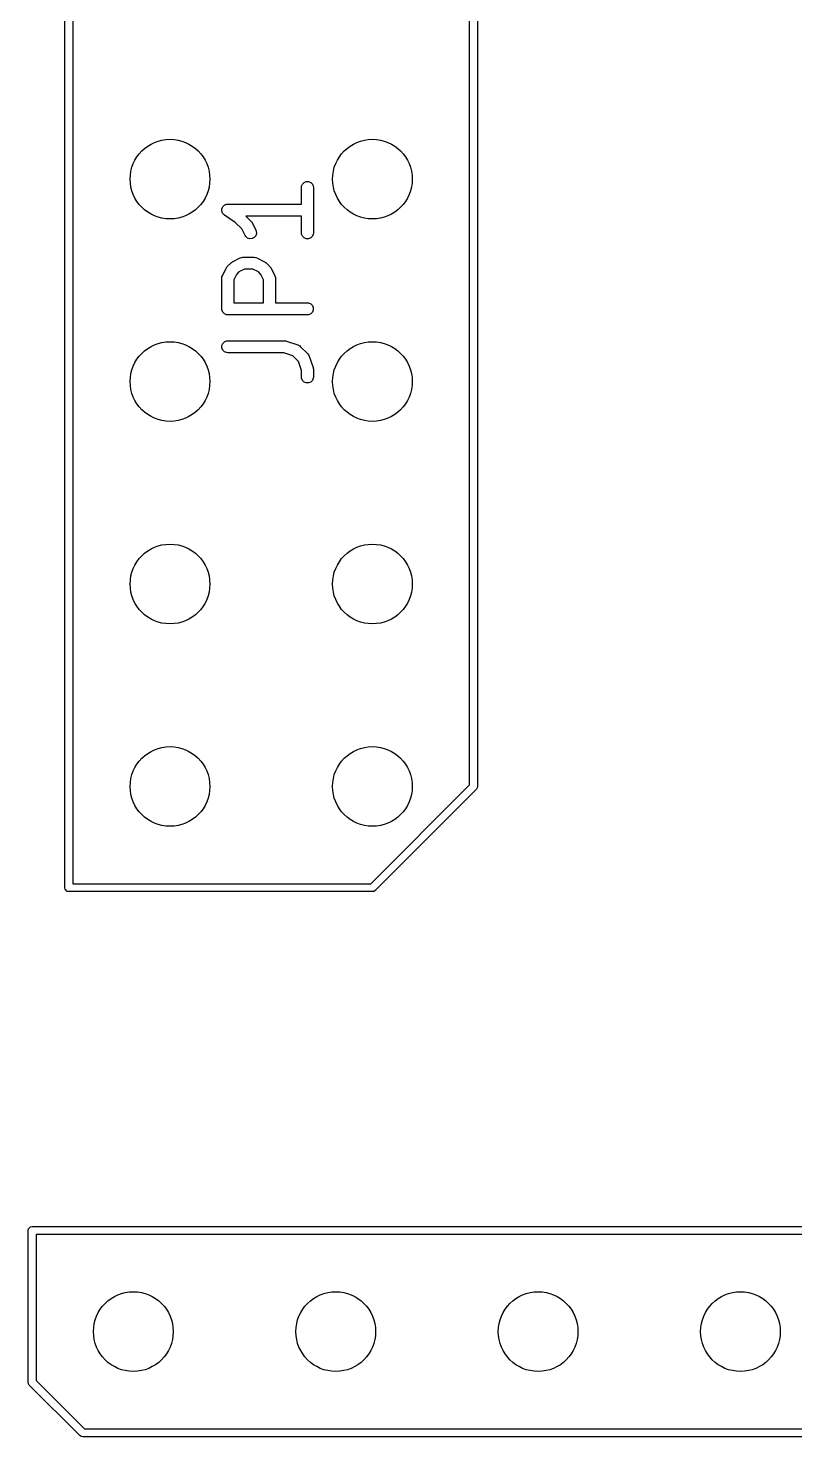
# Model space of a CAD drawing. Extents: x 2.26 to 6.35, y -6.6 to -4.52.
# Drawn here: x 2.389 to 2.768, y -6.469 to -5.773 of the extents above; entities that cross this region are included whole.
import ezdxf

# ---------------------------------------------------------------- set-up
doc = ezdxf.new("R2010")
doc.units = 0
doc.header["$MEASUREMENT"] = 0
doc.layers.add('BLACK', color=7, linetype='CONTINUOUS')

msp = doc.modelspace()

# ---------------------------------------------------------------- linework, layer by layer
at = {"layer": 'BLACK', "linetype": 'CONTINUOUS'}
for p, q in [((2.40709, -6.19803), (2.40709, -5.59803)), ((2.41102, -5.6), (2.41102, -6.19606)), ((2.60709, -6.14722), (2.60709, -5.6)), ((2.61102, -5.59803), (2.61102, -6.14803)), ((2.52401, -5.8521), (2.52407, -5.85152)), ((2.52407, -5.85152), (2.52451, -5.85046)), ((2.52451, -5.85046), (2.52532, -5.84964)), ((2.52532, -5.84964), (2.52639, -5.8492)), ((2.52639, -5.8492), (2.52754, -5.8492)), ((2.52754, -5.8492), (2.5286, -5.84964)), ((2.5286, -5.84964), (2.52942, -5.85046)), ((2.52942, -5.85046), (2.52986, -5.85152)), ((2.52986, -5.85152), (2.52991, -5.8521)), ((2.52401, -5.8604), (2.52401, -5.8521)), ((2.52991, -5.8521), (2.52991, -5.8746)), ((2.48464, -5.86335), (2.4847, -5.86306)), ((2.4847, -5.86364), (2.48464, -5.86335)), ((2.4847, -5.86277), (2.48481, -5.8625)), ((2.4847, -5.86306), (2.4847, -5.86277)), ((2.4847, -5.86392), (2.4847, -5.86364)), ((2.48481, -5.86419), (2.4847, -5.86392)), ((2.48481, -5.8625), (2.48486, -5.86222)), ((2.48486, -5.86448), (2.48481, -5.86419)), ((2.48486, -5.86222), (2.48502, -5.86198)), ((2.48503, -5.86472), (2.48486, -5.86448)), ((2.48502, -5.86198), (2.48514, -5.86171)), ((2.48514, -5.86499), (2.48503, -5.86472)), ((2.48514, -5.86171), (2.48534, -5.8615)), ((2.48534, -5.8652), (2.48514, -5.86499)), ((2.48534, -5.8615), (2.4855, -5.86126)), ((2.48551, -5.86544), (2.48534, -5.8652)), ((2.4855, -5.86126), (2.48574, -5.8611)), ((2.48595, -5.8658), (2.48551, -5.86544)), ((2.48574, -5.8611), (2.48595, -5.86089)), ((2.48595, -5.86089), (2.48622, -5.86078)), ((2.48622, -5.86078), (2.48646, -5.86062)), ((2.48646, -5.86062), (2.48675, -5.86056)), ((2.48675, -5.86056), (2.48702, -5.86045)), ((2.48702, -5.86045), (2.48759, -5.8604)), ((2.48759, -5.8604), (2.48759, -5.8604)), ((2.48759, -5.8604), (2.48759, -5.8604)), ((2.48759, -5.8604), (2.48759, -5.8604)), ((2.48759, -5.8604), (2.52401, -5.8604)), ((2.48595, -5.86581), (2.48595, -5.8658)), ((2.48595, -5.8658), (2.48595, -5.8658)), ((2.48595, -5.8658), (2.48595, -5.8658)), ((2.49133, -5.86939), (2.48595, -5.86581)), ((2.49454, -5.8726), (2.49133, -5.86939)), ((2.4962, -5.87592), (2.49454, -5.8726)), ((2.52401, -5.8663), (2.49659, -5.8663)), ((2.49659, -5.8663), (2.49905, -5.86876)), ((2.49905, -5.86876), (2.49924, -5.86899)), ((2.49924, -5.86899), (2.4993, -5.86904)), ((2.4993, -5.86904), (2.49935, -5.86913)), ((2.49935, -5.86913), (2.49942, -5.86921)), ((2.49942, -5.86921), (2.49945, -5.86928)), ((2.49945, -5.86928), (2.49961, -5.86953)), ((2.49961, -5.86953), (2.50148, -5.87328)), ((2.52401, -5.8746), (2.52401, -5.8663)), ((2.49651, -5.87641), (2.4962, -5.87592)), ((2.49738, -5.87716), (2.49651, -5.87641)), ((2.49847, -5.87753), (2.49738, -5.87716)), ((2.49962, -5.87744), (2.49847, -5.87753)), ((2.50065, -5.87693), (2.49962, -5.87744)), ((2.50141, -5.87606), (2.50065, -5.87693)), ((2.50177, -5.87497), (2.50141, -5.87606)), ((2.50148, -5.87328), (2.50169, -5.87382)), ((2.50169, -5.87382), (2.50177, -5.87497)), ((2.52407, -5.87517), (2.52401, -5.8746)), ((2.52451, -5.87624), (2.52407, -5.87517)), ((2.52532, -5.87705), (2.52451, -5.87624)), ((2.52639, -5.87749), (2.52532, -5.87705)), ((2.52754, -5.87749), (2.52639, -5.87749)), ((2.5286, -5.87705), (2.52754, -5.87749)), ((2.52942, -5.87624), (2.5286, -5.87705)), ((2.52986, -5.87517), (2.52942, -5.87624)), ((2.52991, -5.8746), (2.52986, -5.87517)), ((2.48495, -5.89577), (2.48683, -5.89202)), ((2.48683, -5.89202), (2.48698, -5.89178)), ((2.48698, -5.89178), (2.48701, -5.8917)), ((2.48701, -5.8917), (2.48708, -5.89162)), ((2.48708, -5.89162), (2.48713, -5.89153)), ((2.48713, -5.89153), (2.48719, -5.89148)), ((2.48719, -5.89148), (2.48738, -5.89126)), ((2.48738, -5.89126), (2.48925, -5.88938)), ((2.48925, -5.88938), (2.48948, -5.8892)), ((2.48948, -5.8892), (2.48953, -5.88914)), ((2.48953, -5.88914), (2.48962, -5.88908)), ((2.48962, -5.88908), (2.4897, -5.88901)), ((2.4897, -5.88901), (2.48977, -5.88898)), ((2.48977, -5.88898), (2.49002, -5.88883)), ((2.49002, -5.88883), (2.49377, -5.88695)), ((2.49579, -5.89255), (2.49309, -5.8939)), ((2.49377, -5.88695), (2.49431, -5.88675)), ((2.49431, -5.88675), (2.49442, -5.88674)), ((2.49442, -5.88674), (2.49451, -5.8867)), ((2.49451, -5.8867), (2.49509, -5.88664)), ((2.49509, -5.88664), (2.50071, -5.88664)), ((2.50002, -5.89255), (2.49579, -5.89255)), ((2.50272, -5.8939), (2.50002, -5.89255)), ((2.50071, -5.88664), (2.50129, -5.8867)), ((2.50129, -5.8867), (2.50139, -5.88674)), ((2.50139, -5.88674), (2.50149, -5.88675)), ((2.50149, -5.88675), (2.50204, -5.88695)), ((2.50204, -5.88695), (2.50578, -5.88883)), ((2.50578, -5.88883), (2.50603, -5.88898)), ((2.50603, -5.88898), (2.5061, -5.88901)), ((2.5061, -5.88901), (2.50619, -5.88908)), ((2.50619, -5.88908), (2.50627, -5.88914)), ((2.50627, -5.88914), (2.50633, -5.8892)), ((2.50633, -5.8892), (2.50655, -5.88938)), ((2.50655, -5.88938), (2.50843, -5.89126)), ((2.50843, -5.89126), (2.50861, -5.89148)), ((2.50861, -5.89148), (2.50867, -5.89153)), ((2.50867, -5.89153), (2.50873, -5.89162)), ((2.50873, -5.89162), (2.50879, -5.8917)), ((2.50879, -5.8917), (2.50882, -5.89178)), ((2.50882, -5.89178), (2.50898, -5.89202)), ((2.50898, -5.89202), (2.51085, -5.89577)), ((2.48464, -5.89709), (2.4847, -5.89652)), ((2.48464, -5.91209), (2.48464, -5.89709)), ((2.4847, -5.89652), (2.48474, -5.89642)), ((2.48474, -5.89631), (2.48495, -5.89577)), ((2.48474, -5.89642), (2.48474, -5.89631)), ((2.49189, -5.89509), (2.49054, -5.89779)), ((2.49054, -5.89779), (2.49054, -5.90914)), ((2.49309, -5.8939), (2.49189, -5.89509)), ((2.50391, -5.89509), (2.50272, -5.8939)), ((2.50526, -5.89779), (2.50391, -5.89509)), ((2.50526, -5.90914), (2.50526, -5.89779)), ((2.51085, -5.89577), (2.51106, -5.89631)), ((2.51106, -5.89631), (2.51107, -5.89642)), ((2.51107, -5.89642), (2.51111, -5.89652)), ((2.51111, -5.89652), (2.51117, -5.89709)), ((2.51117, -5.89709), (2.51117, -5.90914)), ((2.4847, -5.91267), (2.48464, -5.91209)), ((2.48514, -5.91373), (2.4847, -5.91267)), ((2.48595, -5.91455), (2.48514, -5.91373)), ((2.49054, -5.90914), (2.50526, -5.90914)), ((2.51117, -5.90914), (2.52696, -5.90914)), ((2.52696, -5.90914), (2.52754, -5.9092)), ((2.52754, -5.9092), (2.5286, -5.90964)), ((2.5286, -5.90964), (2.52942, -5.91045)), ((2.52942, -5.91373), (2.5286, -5.91455)), ((2.52942, -5.91045), (2.52986, -5.91152)), ((2.52986, -5.91267), (2.52942, -5.91373)), ((2.52986, -5.91152), (2.52986, -5.91267)), ((2.48702, -5.91499), (2.48595, -5.91455)), ((2.48759, -5.91504), (2.48702, -5.91499)), ((2.52696, -5.91504), (2.48759, -5.91504)), ((2.52754, -5.91499), (2.52696, -5.91504)), ((2.5286, -5.91455), (2.52754, -5.91499)), ((2.48514, -5.9292), (2.48595, -5.92838)), ((2.48595, -5.92838), (2.48702, -5.92794)), ((2.48702, -5.92794), (2.48759, -5.92789)), ((2.48759, -5.92789), (2.51571, -5.92789)), ((2.51571, -5.92789), (2.516, -5.92792)), ((2.516, -5.92792), (2.51608, -5.92791)), ((2.51608, -5.92791), (2.51618, -5.92793)), ((2.51618, -5.92793), (2.51629, -5.92794)), ((2.51629, -5.92794), (2.51636, -5.92797)), ((2.51636, -5.92797), (2.51665, -5.92804)), ((2.51665, -5.92804), (2.52227, -5.92991)), ((2.4847, -5.93026), (2.48514, -5.9292)), ((2.4847, -5.93142), (2.4847, -5.93026)), ((2.48514, -5.93248), (2.4847, -5.93142)), ((2.48595, -5.9333), (2.48514, -5.93248)), ((2.48702, -5.93374), (2.48595, -5.9333)), ((2.48759, -5.93379), (2.48702, -5.93374)), ((2.51523, -5.93379), (2.48759, -5.93379)), ((2.51974, -5.9353), (2.51523, -5.93379)), ((2.52251, -5.93806), (2.51974, -5.9353)), ((2.52227, -5.92991), (2.5228, -5.93015)), ((2.5228, -5.93015), (2.52288, -5.93022)), ((2.52288, -5.93022), (2.52298, -5.93026)), ((2.52298, -5.93026), (2.52342, -5.93063)), ((2.52342, -5.93063), (2.52717, -5.93438)), ((2.52717, -5.93438), (2.52754, -5.93482)), ((2.52754, -5.93482), (2.52758, -5.93492)), ((2.52758, -5.93492), (2.52765, -5.935)), ((2.52765, -5.935), (2.52789, -5.93553)), ((2.52401, -5.94257), (2.52251, -5.93806)), ((2.52789, -5.93553), (2.52976, -5.94115)), ((2.52976, -5.94115), (2.52983, -5.94144)), ((2.52983, -5.94144), (2.52986, -5.94151)), ((2.52986, -5.94151), (2.52987, -5.94162)), ((2.52987, -5.94162), (2.52989, -5.94172)), ((2.52989, -5.94172), (2.52989, -5.9418)), ((2.52989, -5.9418), (2.52991, -5.94209)), ((2.52991, -5.94209), (2.52991, -5.94584)), ((2.52401, -5.94584), (2.52401, -5.94257)), ((2.52407, -5.94641), (2.52401, -5.94584)), ((2.52451, -5.94748), (2.52407, -5.94641)), ((2.52532, -5.94829), (2.52451, -5.94748)), ((2.52639, -5.94873), (2.52532, -5.94829)), ((2.52754, -5.94873), (2.52639, -5.94873)), ((2.5286, -5.94829), (2.52754, -5.94873)), ((2.52942, -5.94748), (2.5286, -5.94829)), ((2.52986, -5.94641), (2.52942, -5.94748)), ((2.52991, -5.94584), (2.52986, -5.94641)), ((2.55824, -6.19606), (2.60709, -6.14722)), ((2.61045, -6.14942), (2.56045, -6.19942)), ((2.61087, -6.14878), (2.61045, -6.14942)), ((2.61102, -6.14803), (2.61087, -6.14878)), ((2.40724, -6.19878), (2.40709, -6.19803)), ((2.4083, -6.19985), (2.40724, -6.19878)), ((2.41102, -6.19606), (2.55824, -6.19606)), ((2.56045, -6.19942), (2.55981, -6.19985)), ((2.40906, -6.2), (2.4083, -6.19985)), ((2.55906, -6.2), (2.40906, -6.2)), ((2.55981, -6.19985), (2.55906, -6.2)), ((2.38898, -6.36732), (2.38913, -6.36657)), ((2.38913, -6.36657), (2.39019, -6.3655)), ((2.39019, -6.3655), (2.39094, -6.36535)), ((2.39094, -6.36535), (6.29094, -6.36535)), ((2.38898, -6.44232), (2.38898, -6.36732)), ((2.39291, -6.36929), (2.39291, -6.44151)), ((6.28898, -6.36929), (2.39291, -6.36929)), ((2.38913, -6.44308), (2.38898, -6.44232)), ((2.38955, -6.44371), (2.38913, -6.44308)), ((2.39291, -6.44151), (2.41676, -6.46535)), ((2.41455, -6.46871), (2.38955, -6.44371)), ((2.41519, -6.46914), (2.41455, -6.46871)), ((2.41594, -6.46929), (2.41519, -6.46914)), ((6.29094, -6.46929), (2.41594, -6.46929)), ((2.41676, -6.46535), (6.28898, -6.46535))]:
    msp.add_line(p, q, dxfattribs=at)
at = {"layer": 'BLACK'}
for centre in [(2.45906, -5.84803), (2.55906, -5.84803), (2.45906, -5.94803), (2.55906, -5.94803), (2.45906, -6.04803), (2.55906, -6.04803), (2.45906, -6.14803), (2.55906, -6.14803), (2.44094, -6.41732), (2.54094, -6.41732), (2.64094, -6.41732), (2.74094, -6.41732)]:
    msp.add_circle(centre, 0.01969, dxfattribs=at)

doc.saveas('drawing.dxf')
